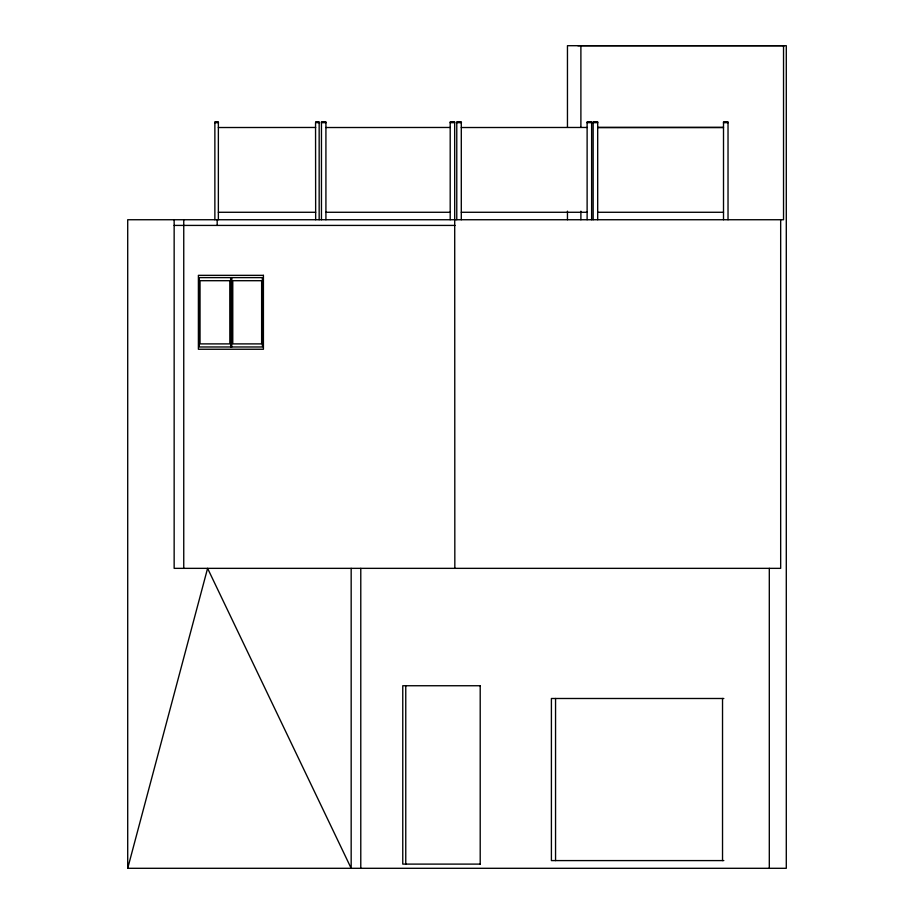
<?xml version="1.0" encoding="UTF-8"?>
<svg xmlns="http://www.w3.org/2000/svg" width="914" height="914" viewBox="0 0 914 914"><rect width="100%" height="100%" fill="white"/><g stroke="black" fill="none" stroke-linecap="round" stroke-linejoin="round"><path stroke-width="1.37" d="M567.457 127.012L567.457 45.7L786.291 45.7L786.291 868.3L127.709 868.3L207.592 568.348L351.17 868.3L351.17 568.348M214.87 121.699L218.366 121.699M315.661 121.699L319.157 121.699M321.454 121.699L325.921 121.699M450.202 121.699L454.669 121.699M456.772 121.699L461.296 121.699M587.119 121.699L591.632 121.699M593.163 121.699L597.687 121.699M723.511 121.699L728.024 121.699M214.721 122.67L218.526 122.67M319.272 122.67L315.547 122.67L315.661 219.737M321.248 122.67L326.115 122.67M450.054 122.67L454.818 122.67M456.566 122.67L461.501 122.67M586.959 122.67L591.781 122.67M592.957 122.67L597.893 122.67M723.362 122.67L728.172 122.67M597.687 127.457L723.511 127.469L597.687 127.526M218.366 127.526L315.661 127.469M325.921 127.526L450.202 127.469M461.296 127.526L587.119 127.469M218.366 212.277L315.661 212.277M325.921 212.277L450.202 212.277M461.296 212.277L587.119 212.277M597.687 212.277L723.511 212.277M174.151 225.415L455.046 225.415M262.432 277.616L199.252 277.616L199.252 346.977L262.432 346.977L262.387 277.616M480.387 685.74L402.766 685.74L402.766 864.107L480.387 864.107M723.831 698.49L551.405 698.49L551.405 860.588L723.831 860.588M784.109 45.7L577.877 45.7M783.538 45.814L783.538 219.737L127.709 219.737L127.709 868.3M780.67 219.737L780.67 568.348L174.151 568.348L174.151 219.737M769.302 568.348L769.302 868.3M728.024 122.67L728.024 219.737M723.511 122.67L723.511 219.737M722.528 698.49L722.528 860.588M597.687 122.67L597.687 219.737M593.163 122.67L593.163 219.737M591.632 122.67L591.632 219.737M587.119 122.67L587.119 219.737M580.893 45.814L580.893 127.069M580.893 211.191L580.893 219.737M567.457 211.18L567.457 219.737M555.552 698.49L555.552 860.588M480.204 685.74L480.204 864.107M461.296 122.67L461.296 219.737M456.772 122.67L456.772 219.737M454.669 122.67L454.829 568.348M450.202 122.67L450.202 219.737M405.759 685.74L405.759 864.107M360.779 568.348L360.779 868.3M325.921 122.67L325.921 219.737M321.454 122.67L321.454 219.737M319.157 122.67L319.157 219.737M231.779 277.616L231.733 346.977M230.636 277.616L230.682 346.977M218.366 122.67L218.366 219.737M217.178 219.737L217.178 225.415M214.87 122.67L214.87 219.737M183.748 219.737L183.748 568.348M263.415 275.343L198.395 275.343L198.395 349.251L263.415 349.251L263.415 275.343M229.848 280.701L200.029 280.701L200.029 343.893L229.848 343.893L229.848 280.701M261.632 280.701L232.773 280.701L232.773 343.893L261.632 343.893L261.632 280.701"/></g></svg>
